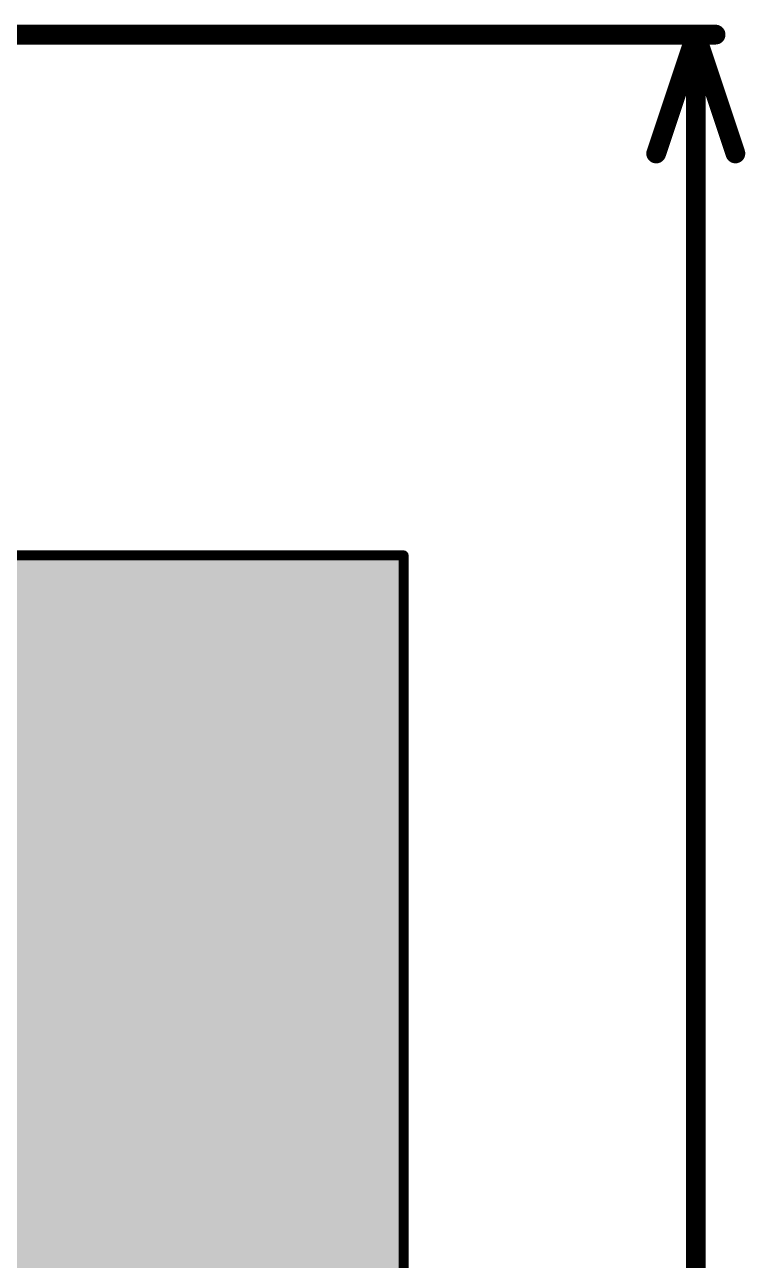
# Model space of a CAD drawing. Header units: inches. Extents: x -13 to 356, y -4 to 120.
# Drawn here: x 33.68 to 42.93, y 28.14 to 43.99 of the extents above; entities that cross this region are included whole.
import ezdxf

# ---------------------------------------------------------------- set-up
doc = ezdxf.new("R2010")
doc.units = ezdxf.units.IN
for name, color, linetype in [('Dimensions', 6, 'Continuous'), ('Keep-Out Layer', 6, 'Continuous'), ('Top Overlay', 2, 'Continuous')]:
    doc.layers.add(name, color=color, linetype=linetype)

# ---------------------------------------------------------------- blocks, each defined once
blk = doc.blocks.new('41_SMD_M______21')
at = {"layer": 'Keep-Out Layer'}
blk.add_hatch(color=6, dxfattribs=at).paths.add_polyline_path([(-9.042, 10.286), (9.042, 10.286), (9.042, 16.382), (-9.042, 16.382)])
at = {"layer": 'Top Overlay'}
for points in [[(-7.671, 11.735), (-6.96, 11.735), (-6.96, 15.901), (-7.671, 15.901)], [(-7.671, 15.368), (-5.207, 15.368), (-5.207, 15.901), (-7.671, 15.901)], [(-5.207, 15.901), (-5.918, 15.901), (-5.918, 11.735), (-5.207, 11.735)], [(-5.283, 15.368), (-2.743, 15.368), (-2.743, 15.901), (-5.283, 15.901)], [(-2.743, 13.361), (-2.743, 15.901), (-3.277, 15.901), (-3.277, 13.361)], [(-0.737, 13.361), (-0.737, 15.901), (-1.27, 15.901), (-1.27, 13.361)], [(-1.27, 15.368), (1.27, 15.368), (1.27, 15.901), (-1.27, 15.901)], [(-3.277, 13.361), (-0.737, 13.361), (-0.737, 13.894), (-3.277, 13.894)]]:
    blk.add_hatch(color=2, dxfattribs=at).paths.add_polyline_path(points)
for points in [[(-9.096, 16.434, 0.127, 0.127, 0), (9.091, 16.434, 0.127, 0.127, 0)], [(-9.096, 10.244, 0.127, 0.127, 0), (-9.096, 16.434, 0.127, 0.127, 0)]]:
    blk.add_lwpolyline(points, format="xyseb", dxfattribs=at)
blk.add_lwpolyline([(-9.127, 16.434, 0.0635, 0.0635, 1), (-9.064, 16.434, 0.0635, 0.0635, 1)], format="xyseb", close=True, dxfattribs=at)
blk.add_lwpolyline([(-9.127, 16.434, 0.0635, 0.0635, 1), (-9.064, 16.434, 0.0635, 0.0635, 1)], format="xyseb", close=True, dxfattribs=at)

msp = doc.modelspace()

# ---------------------------------------------------------------- linework, layer by layer
at = {"layer": 'Dimensions'}
for points in [[(31.925, 43.86, 0.254, 0.254, 0), (42.545, 43.86, 0.254, 0.254, 0)], [(41.783, 42.336, 0.254, 0.254, 0), (42.291, 43.86, 0.254, 0.254, 0)], [(42.291, 43.86, 0.254, 0.254, 0), (42.799, 42.336, 0.254, 0.254, 0)], [(42.291, 25.381, 0.254, 0.254, 0), (42.291, 43.86, 0.254, 0.254, 0)]]:
    msp.add_lwpolyline(points, format="xyseb", dxfattribs=at)
for points in [[(42.227, 43.86, 0.127, 0.127, 1), (42.354, 43.86, 0.127, 0.127, 1)], [(42.227, 43.86, 0.127, 0.127, 1), (42.354, 43.86, 0.127, 0.127, 1)], [(42.227, 43.86, 0.127, 0.127, 1), (42.354, 43.86, 0.127, 0.127, 1)], [(42.481, 43.86, 0.127, 0.127, 1), (42.608, 43.86, 0.127, 0.127, 1)], [(41.719, 42.336, 0.127, 0.127, 1), (41.846, 42.336, 0.127, 0.127, 1)], [(42.736, 42.336, 0.127, 0.127, 1), (42.862, 42.336, 0.127, 0.127, 1)]]:
    msp.add_lwpolyline(points, format="xyseb", close=True, dxfattribs=at)

# ---------------------------------------------------------------- block references
at = {"rotation": 270}
msp.add_blockref('41_SMD_M______21', (22.108, 28.087), dxfattribs=at)

doc.saveas('drawing.dxf')
